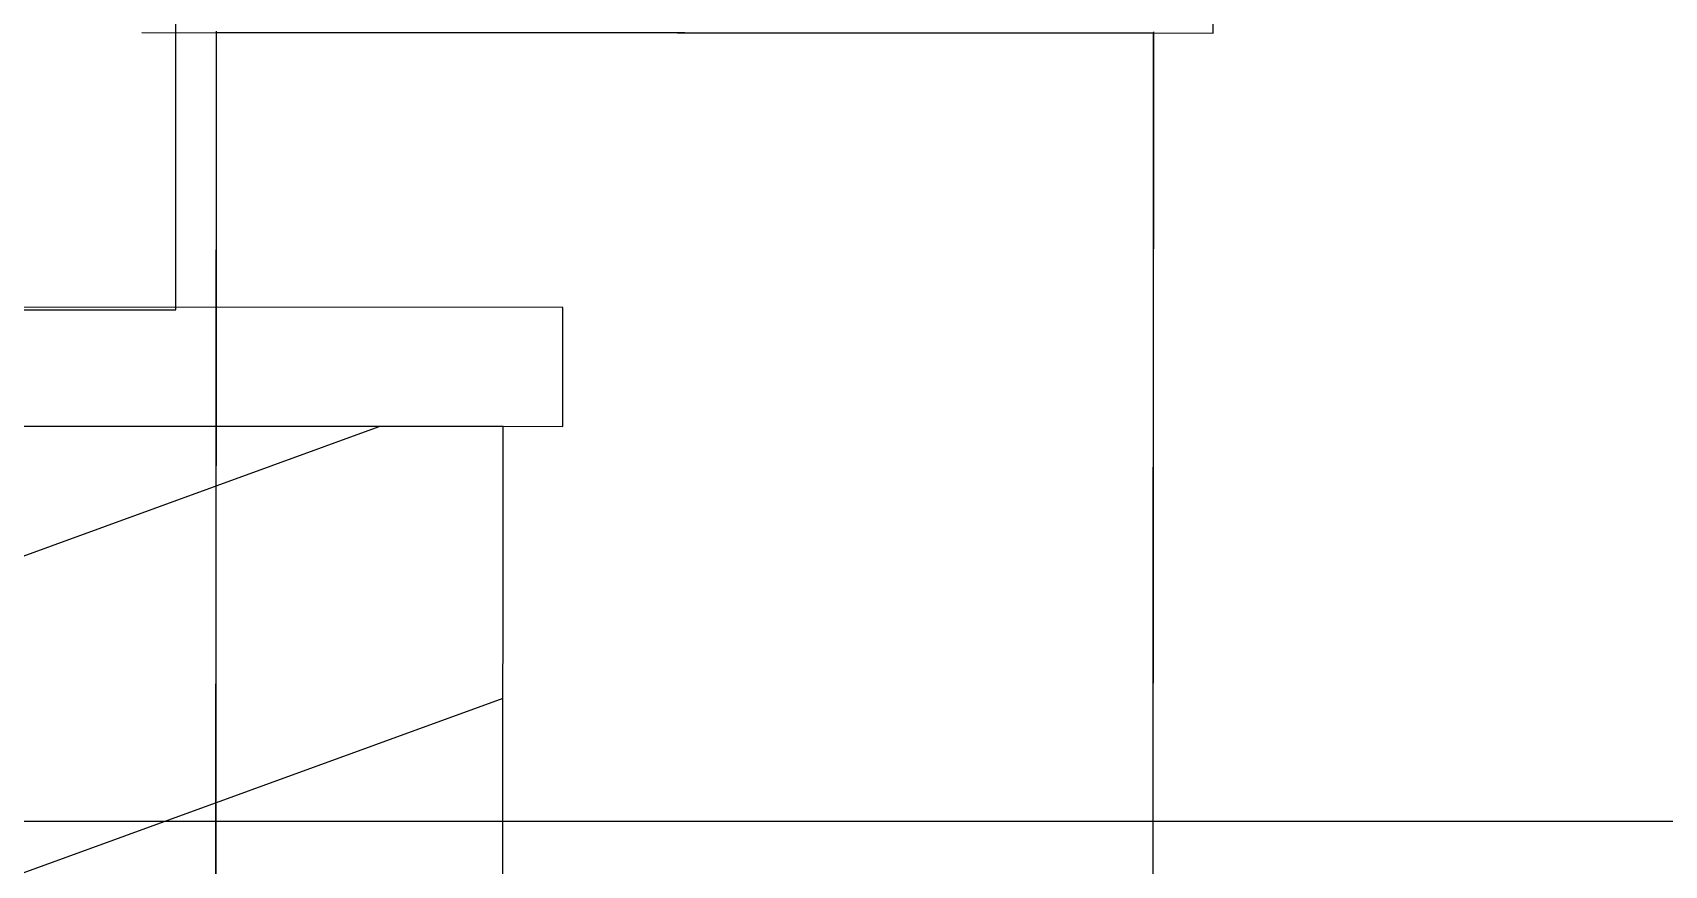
# Model space of a CAD drawing. Extents: x -381 to 213, y -63 to 250.
# Drawn here: x -118.06 to -90.64, y 79.48 to 93.47 of the extents above; entities that cross this region are included whole.
import ezdxf

# ---------------------------------------------------------------- set-up
doc = ezdxf.new("R2010")
doc.units = 0
doc.header["$MEASUREMENT"] = 0
doc.linetypes.add('K5LT65535', pattern=[0])
doc.linetypes.add('K5LT_BASIC', pattern=[0])
doc.layers.add('Системный слой', color=7, linetype='Continuous')

# ---------------------------------------------------------------- blocks, each defined once
blk = doc.blocks.new('*U')
at = {"layer": 'Системный слой', "color": 5, "linetype": 'K5LT_BASIC'}
for p, q in [((-115.649, 88.812), (-115.649, 96.312)), ((-109.149, 88.851), (-127.149, 88.861)), ((-109.15, 86.851), (-109.149, 88.851)), ((-120.649, 88.812), (-115.649, 88.812)), ((-127.15, 86.861), (-109.15, 86.851)), ((-125.9, 86.86), (-125.928, 33.86)), ((-110.15, 86.852), (-125.9, 86.86)), ((-110.178, 33.852), (-110.15, 86.852)), ((97.099, 86.856), (97.07, 33.856)), ((112.82, 33.848), (112.849, 86.848))]:
    blk.add_line(p, q, dxfattribs=at)
blk = doc.blocks.new('*F')
at = {"layer": 'Системный слой', "color": 5, "linetype": 'K5LT65535'}
blk.add_lwpolyline([(64.596, 15.692), (64.596, 19.329), (62.012, 19.329), (59.428, 45.933), (-51.102, 45.933), (-51.102, 49.761), (-44.02, 51.483), (56.079, 51.483), (58.376, 49.186), (59.428, 45.933)], dxfattribs=at)
at = {"layer": 'Системный слой'}
blk.add_blockref('*U', (0, 0), dxfattribs=at)
blk.add_blockref('*U', (0, 0), dxfattribs=at)
blk.add_blockref('*U', (0, 0), dxfattribs=at)
blk.add_blockref('*U', (0, 0), dxfattribs=at)
blk.add_blockref('*U', (0, 0), dxfattribs=at)
blk.add_blockref('*U', (0, 0), dxfattribs=at)
blk.add_blockref('*U', (0, 0), dxfattribs=at)
blk.add_blockref('*U', (0, 0), dxfattribs=at)
blk.add_blockref('*U', (0, 0), dxfattribs=at)
blk.add_blockref('*U', (0, 0), dxfattribs=at)
blk.add_blockref('*U', (0, 0), dxfattribs=at)
blk.add_blockref('*U', (0, 0), dxfattribs=at)
blk.add_blockref('*U', (0, 0), dxfattribs=at)
blk.add_blockref('*U', (0, 0), dxfattribs=at)
blk.add_blockref('*U', (0, 0), dxfattribs=at)
blk.add_blockref('*U', (0, 0), dxfattribs=at)
blk.add_blockref('*U', (0, 0), dxfattribs=at)
blk.add_blockref('*U', (0, 0), dxfattribs=at)
blk.add_blockref('*U', (0, 0), dxfattribs=at)
blk.add_blockref('*U', (0, 0), dxfattribs=at)
blk.add_blockref('*U', (0, 0), dxfattribs=at)
blk.add_blockref('*U', (0, 0), dxfattribs=at)
blk.add_blockref('*U', (0, 0), dxfattribs=at)
blk.add_blockref('*U', (0, 0), dxfattribs=at)
blk.add_blockref('*U', (0, 0), dxfattribs=at)
blk.add_blockref('*U', (0, 0), dxfattribs=at)
blk.add_blockref('*U', (0, 0), dxfattribs=at)
blk.add_blockref('*U', (0, 0), dxfattribs=at)
blk.add_blockref('*U', (0, 0), dxfattribs=at)
blk.add_blockref('*U', (0, 0), dxfattribs=at)
blk.add_blockref('*U', (0, 0), dxfattribs=at)
blk.add_blockref('*U', (0, 0), dxfattribs=at)
blk.add_blockref('*U', (0, 0), dxfattribs=at)
blk.add_blockref('*U', (0, 0), dxfattribs=at)
blk.add_blockref('*U', (0, 0), dxfattribs=at)
blk.add_blockref('*U', (0, 0), dxfattribs=at)
blk.add_blockref('*U', (0, 0), dxfattribs=at)
blk.add_blockref('*U', (0, 0), dxfattribs=at)
blk.add_blockref('*U', (0, 0), dxfattribs=at)
blk.add_blockref('*U', (0, 0), dxfattribs=at)
blk.add_blockref('*U', (0, 0), dxfattribs=at)
blk.add_blockref('*U', (0, 0), dxfattribs=at)
blk.add_blockref('*U', (0, 0), dxfattribs=at)
blk.add_blockref('*U', (0, 0), dxfattribs=at)
blk.add_blockref('*U', (0, 0), dxfattribs=at)
blk.add_blockref('*U', (0, 0), dxfattribs=at)
blk.add_blockref('*U', (0, 0), dxfattribs=at)
blk.add_blockref('*U', (0, 0), dxfattribs=at)
blk.add_blockref('*U', (0, 0), dxfattribs=at)
blk.add_blockref('*U', (0, 0), dxfattribs=at)
blk.add_blockref('*U', (0, 0), dxfattribs=at)
blk.add_blockref('*U', (0, 0), dxfattribs=at)
blk.add_blockref('*U', (0, 0), dxfattribs=at)
blk.add_blockref('*U', (0, 0), dxfattribs=at)
blk.add_blockref('*U', (0, 0), dxfattribs=at)
blk.add_blockref('*U', (0, 0), dxfattribs=at)
blk.add_blockref('*U', (0, 0), dxfattribs=at)
blk.add_blockref('*U', (0, 0), dxfattribs=at)
blk.add_blockref('*U', (0, 0), dxfattribs=at)
blk.add_blockref('*U', (0, 0), dxfattribs=at)
blk.add_blockref('*U', (0, 0), dxfattribs=at)
blk.add_blockref('*U', (0, 0), dxfattribs=at)
blk.add_blockref('*U', (0, 0), dxfattribs=at)
blk.add_blockref('*U', (0, 0), dxfattribs=at)
blk.add_blockref('*U', (0, 0), dxfattribs=at)
blk.add_blockref('*U', (0, 0), dxfattribs=at)
blk.add_blockref('*U', (0, 0), dxfattribs=at)
blk.add_blockref('*U', (0, 0), dxfattribs=at)
blk.add_blockref('*U', (0, 0), dxfattribs=at)
blk.add_blockref('*U', (0, 0), dxfattribs=at)
blk.add_blockref('*U', (0, 0), dxfattribs=at)
blk.add_blockref('*U', (0, 0), dxfattribs=at)
blk.add_blockref('*U', (0, 0), dxfattribs=at)
blk.add_blockref('*U', (0, 0), dxfattribs=at)
blk.add_blockref('*U', (0, 0), dxfattribs=at)
blk.add_blockref('*U', (0, 0), dxfattribs=at)
blk.add_blockref('*U', (0, 0), dxfattribs=at)
blk.add_blockref('*U', (0, 0), dxfattribs=at)
blk.add_blockref('*U', (0, 0), dxfattribs=at)
blk.add_blockref('*U', (0, 0), dxfattribs=at)
blk.add_blockref('*U', (0, 0), dxfattribs=at)
blk.add_blockref('*U', (0, 0), dxfattribs=at)
blk.add_blockref('*U', (0, 0), dxfattribs=at)
blk.add_blockref('*U', (0, 0), dxfattribs=at)
blk.add_blockref('*U', (0, 0), dxfattribs=at)
blk.add_blockref('*U', (0, 0), dxfattribs=at)
blk.add_blockref('*U', (0, 0), dxfattribs=at)
blk.add_blockref('*U', (0, 0), dxfattribs=at)
blk.add_blockref('*U', (0, 0), dxfattribs=at)
blk.add_blockref('*U', (0, 0), dxfattribs=at)
blk.add_blockref('*U', (0, 0), dxfattribs=at)
blk.add_blockref('*U', (0, 0), dxfattribs=at)
blk.add_blockref('*U', (0, 0), dxfattribs=at)
blk.add_blockref('*U', (0, 0), dxfattribs=at)
blk.add_blockref('*U', (0, 0), dxfattribs=at)
blk.add_blockref('*U', (0, 0), dxfattribs=at)
blk.add_blockref('*U', (0, 0), dxfattribs=at)
blk.add_blockref('*U', (0, 0), dxfattribs=at)
blk.add_blockref('*U', (0, 0), dxfattribs=at)
blk.add_blockref('*U', (0, 0), dxfattribs=at)
blk.add_blockref('*U', (0, 0), dxfattribs=at)
blk.add_blockref('*U', (0, 0), dxfattribs=at)
blk.add_blockref('*U', (0, 0), dxfattribs=at)
blk.add_blockref('*U', (0, 0), dxfattribs=at)
blk.add_blockref('*U', (0, 0), dxfattribs=at)
blk.add_blockref('*U', (0, 0), dxfattribs=at)
blk.add_blockref('*U', (0, 0), dxfattribs=at)
blk.add_blockref('*U', (0, 0), dxfattribs=at)
blk.add_blockref('*U', (0, 0), dxfattribs=at)
blk.add_blockref('*U', (0, 0), dxfattribs=at)
blk.add_blockref('*U', (0, 0), dxfattribs=at)
blk.add_blockref('*U', (0, 0), dxfattribs=at)
blk.add_blockref('*U', (0, 0), dxfattribs=at)
blk.add_blockref('*U', (0, 0), dxfattribs=at)
blk.add_blockref('*U', (0, 0), dxfattribs=at)
blk.add_blockref('*U', (0, 0), dxfattribs=at)
blk.add_blockref('*U', (0, 0), dxfattribs=at)
blk.add_blockref('*U', (0, 0), dxfattribs=at)
blk.add_blockref('*U', (0, 0), dxfattribs=at)
blk.add_blockref('*U', (0, 0), dxfattribs=at)
blk.add_blockref('*U', (0, 0), dxfattribs=at)
blk.add_blockref('*U', (0, 0), dxfattribs=at)
blk.add_blockref('*U', (0, 0), dxfattribs=at)
blk.add_blockref('*U', (0, 0), dxfattribs=at)
blk.add_blockref('*U', (0, 0), dxfattribs=at)
blk.add_blockref('*U', (0, 0), dxfattribs=at)
blk.add_blockref('*U', (0, 0), dxfattribs=at)
blk.add_blockref('*U', (0, 0), dxfattribs=at)
blk.add_blockref('*U', (0, 0), dxfattribs=at)
blk.add_blockref('*U', (0, 0), dxfattribs=at)
blk.add_blockref('*U', (0, 0), dxfattribs=at)
blk.add_blockref('*U', (0, 0), dxfattribs=at)
blk.add_blockref('*U', (0, 0), dxfattribs=at)
blk.add_blockref('*U', (0, 0), dxfattribs=at)
blk.add_blockref('*U', (0, 0), dxfattribs=at)
blk.add_blockref('*U', (0, 0), dxfattribs=at)
blk.add_blockref('*U', (0, 0), dxfattribs=at)
blk.add_blockref('*U', (0, 0), dxfattribs=at)
blk.add_blockref('*U', (0, 0), dxfattribs=at)
blk.add_blockref('*U', (0, 0), dxfattribs=at)
blk.add_blockref('*U', (0, 0), dxfattribs=at)
blk.add_blockref('*U', (0, 0), dxfattribs=at)
blk.add_blockref('*U', (0, 0), dxfattribs=at)
blk.add_blockref('*U', (0, 0), dxfattribs=at)
blk.add_blockref('*U', (0, 0), dxfattribs=at)
blk.add_blockref('*U', (0, 0), dxfattribs=at)
blk.add_blockref('*U', (0, 0), dxfattribs=at)
blk.add_blockref('*U', (0, 0), dxfattribs=at)
blk.add_blockref('*U', (0, 0), dxfattribs=at)
blk.add_blockref('*U', (0, 0), dxfattribs=at)
blk.add_blockref('*U', (0, 0), dxfattribs=at)
blk.add_blockref('*U', (0, 0), dxfattribs=at)
blk.add_blockref('*U', (0, 0), dxfattribs=at)
blk.add_blockref('*U', (0, 0), dxfattribs=at)
blk.add_blockref('*U', (0, 0), dxfattribs=at)
blk.add_blockref('*U', (0, 0), dxfattribs=at)
blk.add_blockref('*U', (0, 0), dxfattribs=at)
blk.add_blockref('*U', (0, 0), dxfattribs=at)
blk.add_blockref('*U', (0, 0), dxfattribs=at)
blk.add_blockref('*U', (0, 0), dxfattribs=at)
blk.add_blockref('*U', (0, 0), dxfattribs=at)
blk.add_blockref('*U', (0, 0), dxfattribs=at)
blk.add_blockref('*U', (0, 0), dxfattribs=at)
blk.add_blockref('*U', (0, 0), dxfattribs=at)
blk.add_blockref('*U', (0, 0), dxfattribs=at)
blk.add_blockref('*U', (0, 0), dxfattribs=at)
blk.add_blockref('*U', (0, 0), dxfattribs=at)
blk.add_blockref('*U', (0, 0), dxfattribs=at)
blk.add_blockref('*U', (0, 0), dxfattribs=at)
blk.add_blockref('*U', (0, 0), dxfattribs=at)
blk.add_blockref('*U', (0, 0), dxfattribs=at)
blk.add_blockref('*U', (0, 0), dxfattribs=at)
blk.add_blockref('*U', (0, 0), dxfattribs=at)
blk.add_blockref('*U', (0, 0), dxfattribs=at)
blk.add_blockref('*U', (0, 0), dxfattribs=at)
blk.add_blockref('*U', (0, 0), dxfattribs=at)
blk.add_blockref('*U', (0, 0), dxfattribs=at)
blk.add_blockref('*U', (0, 0), dxfattribs=at)
blk.add_blockref('*U', (0, 0), dxfattribs=at)
blk.add_blockref('*U', (0, 0), dxfattribs=at)
blk.add_blockref('*U', (0, 0), dxfattribs=at)
blk.add_blockref('*U', (0, 0), dxfattribs=at)
blk.add_blockref('*U', (0, 0), dxfattribs=at)
blk.add_blockref('*U', (0, 0), dxfattribs=at)
blk.add_blockref('*U', (0, 0), dxfattribs=at)
blk.add_blockref('*U', (0, 0), dxfattribs=at)
blk.add_blockref('*U', (0, 0), dxfattribs=at)
blk.add_blockref('*U', (0, 0), dxfattribs=at)
blk.add_blockref('*U', (0, 0), dxfattribs=at)
blk.add_blockref('*U', (0, 0), dxfattribs=at)
blk.add_blockref('*U', (0, 0), dxfattribs=at)
blk.add_blockref('*U', (0, 0), dxfattribs=at)
blk.add_blockref('*U', (0, 0), dxfattribs=at)
blk.add_blockref('*U', (0, 0), dxfattribs=at)
blk.add_blockref('*U', (0, 0), dxfattribs=at)
blk.add_blockref('*U', (0, 0), dxfattribs=at)
blk.add_blockref('*U', (0, 0), dxfattribs=at)
blk.add_blockref('*U', (0, 0), dxfattribs=at)
blk.add_blockref('*U', (0, 0), dxfattribs=at)
blk.add_blockref('*U', (0, 0), dxfattribs=at)
blk.add_blockref('*U', (0, 0), dxfattribs=at)
blk.add_blockref('*U', (0, 0), dxfattribs=at)
blk.add_blockref('*U', (0, 0), dxfattribs=at)
blk.add_blockref('*U', (0, 0), dxfattribs=at)
blk.add_blockref('*U', (0, 0), dxfattribs=at)
blk.add_blockref('*U', (0, 0), dxfattribs=at)
blk.add_blockref('*U', (0, 0), dxfattribs=at)

msp = doc.modelspace()

# ---------------------------------------------------------------- hatches: boundary and pattern name
at = {"layer": 'Системный слой'}
h = msp.add_hatch(dxfattribs=at)
h.set_pattern_fill('Металл', color=0, style=0, pattern_type=0)
h.set_pattern_definition([(20, (0, 0), (-1.7101, 4.69846), [])])
h.paths.add_polyline_path([(-110.15, 86.852), (-125.9, 86.86), (-125.928, 33.86), (-110.178, 33.852)])

# ---------------------------------------------------------------- block references
for name, p in [('*F', (-96.515, 28.741)), ('*F', (-212.068, 6.637)), ('*F', (10.927, 6.609)), ('*U', (0, 0)), ('*U', (0, 0)), ('*U', (0, 0)), ('*U', (0, 0)), ('*U', (0, 0)), ('*U', (0, 0)), ('*U', (0, 0)), ('*U', (0, 0)), ('*U', (0, 0)), ('*U', (0, 0)), ('*U', (0, 0)), ('*U', (0, 0)), ('*U', (0, 0)), ('*U', (0, 0))]:
    msp.add_blockref(name, p, dxfattribs=at)

doc.saveas('drawing.dxf')
